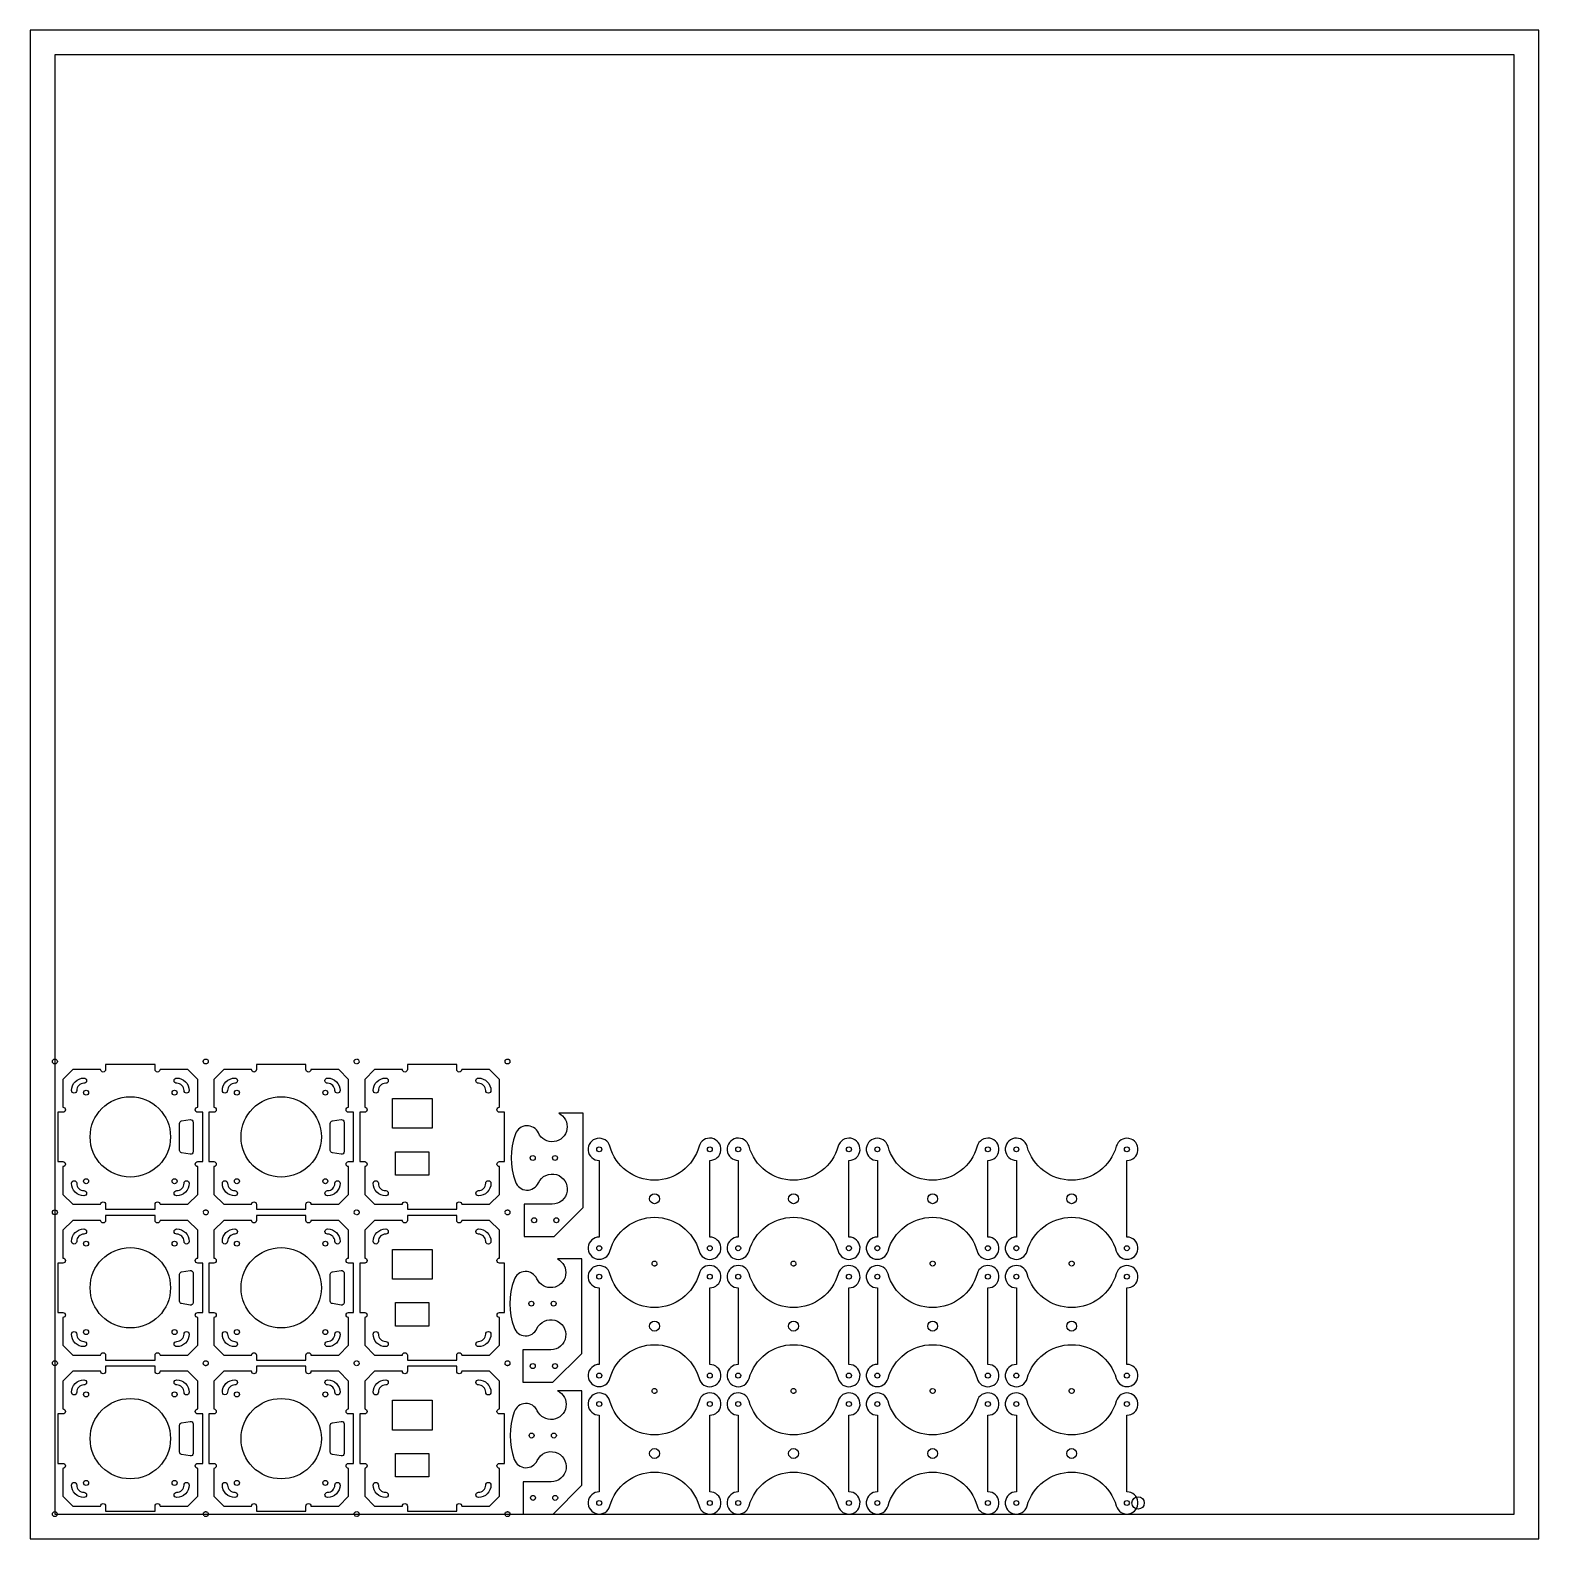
# Model space of a CAD drawing. Header units: millimetres. Extents: x -81 to 1139, y -81 to 1139.
import ezdxf

# ---------------------------------------------------------------- set-up
doc = ezdxf.new("R2010")
doc.units = ezdxf.units.MM
doc.linetypes.add('CHAIN', pattern=[0.7087, 0.4724, -0.0591, 0.1181, -0.0591])
doc.layers.add('fija', color=5, linetype='CHAIN', lineweight=25)
for name, color, linetype in [('int', 2, 'Continuous'), ('perfo', 1, 'Continuous'), ('plancha', 4, 'Continuous')]:
    doc.layers.add(name, color=color, linetype=linetype)

msp = doc.modelspace()

# ---------------------------------------------------------------- linework, layer by layer
for points in [[(-58.5, 264), (-58.5, 224), (-54.5, 224, -1), (-54.5, 220), (-54.5, 197.5), (-46.5, 189.5), (-24, 189.5, -1), (-20, 189.5), (-20, 185.5), (20, 185.5), (20, 189.5, -1), (24, 189.5), (46.5, 189.5), (54.5, 197.5), (54.5, 220, -1), (54.5, 224), (58.5, 224), (58.5, 264), (54.5, 264, -1), (54.5, 268), (54.5, 290.5), (46.5, 298.5), (24, 298.5, -1), (20, 298.5), (20, 302.5), (-20, 302.5), (-20, 298.5, -1), (-24, 298.5), (-46.5, 298.5), (-54.5, 290.5), (-54.5, 268, -1), (-54.5, 264)], [(63.5, 264), (63.5, 224), (67.5, 224, -1), (67.5, 220), (67.5, 197.5), (75.5, 189.5), (98, 189.5, -1), (102, 189.5), (102, 185.5), (142, 185.5), (142, 189.5, -1), (146, 189.5), (168.5, 189.5), (176.5, 197.5), (176.5, 220, -1), (176.5, 224), (180.5, 224), (180.5, 264), (176.5, 264, -1), (176.5, 268), (176.5, 290.5), (168.5, 298.5), (146, 298.5, -1), (142, 298.5), (142, 302.5), (102, 302.5), (102, 298.5, -1), (98, 298.5), (75.5, 298.5), (67.5, 290.5), (67.5, 268, -1), (67.5, 264)], [(302.5, 224), (302.5, 264), (298.5, 264, -1), (298.5, 268), (298.5, 290.5), (290.5, 298.5), (268, 298.5, -1), (264, 298.5), (264, 302.5), (224, 302.5), (224, 298.5, -1), (220, 298.5), (197.5, 298.5), (189.5, 290.5), (189.5, 268, -1), (189.5, 264), (185.5, 264), (185.5, 224), (189.5, 224, -1), (189.5, 220), (189.5, 197.5), (197.5, 189.5), (220, 189.5, -1), (224, 189.5), (224, 185.5), (264, 185.5), (264, 189.5, -1), (268, 189.5), (290.5, 189.5), (298.5, 197.5), (298.5, 220, -1), (298.5, 224)], [(346.4, 263.2, -1.423241), (330, 247.2, 0.674674), (311.4, 246.4, 0.171755), (311.4, 207.7, 0.674674), (330, 206.9, -1.832561), (341.1, 189.6), (318.5, 189.6), (318.5, 163.5), (342.8, 163.5), (366.1, 186.8), (366.1, 263.2)], [(387.8, 236.4, 2.016448), (379.2, 225), (379.2, 163, 2.016448), (387.8, 151.6, -0.760263), (459.9, 151.6, 2.016448), (468.6, 163), (468.6, 225, 2.016448), (459.9, 236.4, -0.760263)], [(500.3, 236.4, 2.016448), (491.6, 225), (491.6, 163, 2.016448), (500.3, 151.6, -0.760263), (572.4, 151.6, 2.016448), (581.1, 163), (581.1, 225, 2.016448), (572.4, 236.4, -0.760263)], [(612.7, 236.4, 2.016448), (604.1, 225), (604.1, 163, 2.016448), (612.7, 151.6, -0.760263), (684.8, 151.6, 2.016448), (693.5, 163), (693.5, 225, 2.016448), (684.8, 236.4, -0.760263)], [(725.2, 236.4, 2.016448), (716.5, 225), (716.5, 163, 2.016448), (725.2, 151.6, -0.760263), (797.3, 151.6, 2.016448), (805.9, 163), (805.9, 225, 2.016448), (797.3, 236.4, -0.760263)], [(-58.5, 142), (-58.5, 102), (-54.5, 102, -1), (-54.5, 98), (-54.5, 75.5), (-46.5, 67.5), (-24, 67.5, -1), (-20, 67.5), (-20, 63.5), (20, 63.5), (20, 67.5, -1), (24, 67.5), (46.5, 67.5), (54.5, 75.5), (54.5, 98, -1), (54.5, 102), (58.5, 102), (58.5, 142), (54.5, 142, -1), (54.5, 146), (54.5, 168.5), (46.5, 176.5), (24, 176.5, -1), (20, 176.5), (20, 180.5), (-20, 180.5), (-20, 176.5, -1), (-24, 176.5), (-46.5, 176.5), (-54.5, 168.5), (-54.5, 146, -1), (-54.5, 142)], [(63.5, 142), (63.5, 102), (67.5, 102, -1), (67.5, 98), (67.5, 75.5), (75.5, 67.5), (98, 67.5, -1), (102, 67.5), (102, 63.5), (142, 63.5), (142, 67.5, -1), (146, 67.5), (168.5, 67.5), (176.5, 75.5), (176.5, 98, -1), (176.5, 102), (180.5, 102), (180.5, 142), (176.5, 142, -1), (176.5, 146), (176.5, 168.5), (168.5, 176.5), (146, 176.5, -1), (142, 176.5), (142, 180.5), (102, 180.5), (102, 176.5, -1), (98, 176.5), (75.5, 176.5), (67.5, 168.5), (67.5, 146, -1), (67.5, 142)], [(302.5, 102), (302.5, 142), (298.5, 142, -1), (298.5, 146), (298.5, 168.5), (290.5, 176.5), (268, 176.5, -1), (264, 176.5), (264, 180.5), (224, 180.5), (224, 176.5, -1), (220, 176.5), (197.5, 176.5), (189.5, 168.5), (189.5, 146, -1), (189.5, 142), (185.5, 142), (185.5, 102), (189.5, 102, -1), (189.5, 98), (189.5, 75.5), (197.5, 67.5), (220, 67.5, -1), (224, 67.5), (224, 63.5), (264, 63.5), (264, 67.5, -1), (268, 67.5), (290.5, 67.5), (298.5, 75.5), (298.5, 98, -1), (298.5, 102)], [(345.3, 145.3, -1.423241), (328.8, 129.3, 0.674674), (310.3, 128.5, 0.171755), (310.3, 89.8, 0.674674), (328.8, 89, -1.832561), (340, 71.8), (317.4, 71.8), (317.4, 45.7), (341.7, 45.7), (365, 68.9), (365, 145.3)], [(387.8, 133.4, 2.016448), (379.2, 122), (379.2, 60, 2.016448), (387.8, 48.6, -0.760263), (459.9, 48.6, 2.016448), (468.6, 60), (468.6, 122, 2.016448), (459.9, 133.4, -0.760263)], [(500.3, 133.4, 2.016448), (491.6, 122), (491.6, 60, 2.016448), (500.3, 48.6, -0.760263), (572.4, 48.6, 2.016448), (581.1, 60), (581.1, 122, 2.016448), (572.4, 133.4, -0.760263)], [(612.7, 133.4, 2.016448), (604.1, 122), (604.1, 60, 2.016448), (612.7, 48.6, -0.760263), (684.8, 48.6, 2.016448), (693.5, 60), (693.5, 122, 2.016448), (684.8, 133.4, -0.760263)], [(725.2, 133.4, 2.016448), (716.5, 122), (716.5, 60, 2.016448), (725.2, 48.6, -0.760263), (797.3, 48.6, 2.016448), (805.9, 60), (805.9, 122, 2.016448), (797.3, 133.4, -0.760263)], [(-58.5, 20), (-58.5, -20), (-54.5, -20, -1), (-54.5, -24), (-54.5, -46.5), (-46.5, -54.5), (-24, -54.5, -1), (-20, -54.5), (-20, -58.5), (20, -58.5), (20, -54.5, -1), (24, -54.5), (46.5, -54.5), (54.5, -46.5), (54.5, -24, -1), (54.5, -20), (58.5, -20), (58.5, 20), (54.5, 20, -1), (54.5, 24), (54.5, 46.5), (46.5, 54.5), (24, 54.5, -1), (20, 54.5), (20, 58.5), (-20, 58.5), (-20, 54.5, -1), (-24, 54.5), (-46.5, 54.5), (-54.5, 46.5), (-54.5, 24, -1), (-54.5, 20)], [(63.5, 20), (63.5, -20), (67.5, -20, -1), (67.5, -24), (67.5, -46.5), (75.5, -54.5), (98, -54.5, -1), (102, -54.5), (102, -58.5), (142, -58.5), (142, -54.5, -1), (146, -54.5), (168.5, -54.5), (176.5, -46.5), (176.5, -24, -1), (176.5, -20), (180.5, -20), (180.5, 20), (176.5, 20, -1), (176.5, 24), (176.5, 46.5), (168.5, 54.5), (146, 54.5, -1), (142, 54.5), (142, 58.5), (102, 58.5), (102, 54.5, -1), (98, 54.5), (75.5, 54.5), (67.5, 46.5), (67.5, 24, -1), (67.5, 20)], [(302.5, -20), (302.5, 20), (298.5, 20, -1), (298.5, 24), (298.5, 46.5), (290.5, 54.5), (268, 54.5, -1), (264, 54.5), (264, 58.5), (224, 58.5), (224, 54.5, -1), (220, 54.5), (197.5, 54.5), (189.5, 46.5), (189.5, 24, -1), (189.5, 20), (185.5, 20), (185.5, -20), (189.5, -20, -1), (189.5, -24), (189.5, -46.5), (197.5, -54.5), (220, -54.5, -1), (224, -54.5), (224, -58.5), (264, -58.5), (264, -54.5, -1), (268, -54.5), (290.5, -54.5), (298.5, -46.5), (298.5, -24, -1), (298.5, -20)], [(345.5, 38.7, -1.423241), (329.1, 22.6, 0.674674), (310.5, 21.8, 0.171755), (310.5, -16.8, 0.674674), (329.1, -17.6, -1.832561), (340.2, -34.9), (317.6, -34.9), (317.6, -61), (341.9, -61), (365.2, -37.7), (365.2, 38.7)], [(387.8, 30.4, 2.016448), (379.2, 19), (379.2, -43, 2.016448), (387.8, -54.4, -0.760263), (459.9, -54.4, 2.016448), (468.6, -43), (468.6, 19, 2.016448), (459.9, 30.4, -0.760263)], [(500.3, 30.4, 2.016448), (491.6, 19), (491.6, -43, 2.016448), (500.3, -54.4, -0.760263), (572.4, -54.4, 2.016448), (581.1, -43), (581.1, 19, 2.016448), (572.4, 30.4, -0.760263)], [(612.7, 30.4, 2.016448), (604.1, 19), (604.1, -43, 2.016448), (612.7, -54.4, -0.760263), (684.8, -54.4, 2.016448), (693.5, -43), (693.5, 19, 2.016448), (684.8, 30.4, -0.760263)], [(725.2, 30.4, 2.016448), (716.5, 19), (716.5, -43, 2.016448), (725.2, -54.4, -0.760263), (797.3, -54.4, 2.016448), (805.9, -43), (805.9, 19, 2.016448), (797.3, 30.4, -0.760263)]]:
    msp.add_lwpolyline(points, format="xyb", close=True)
msp.add_circle((814.9, -52), 5)
at = {"layer": 'fija'}
for centre in [(61, 305), (183, 305), (305, 305), (61, 183), (183, 183), (305, 183), (423.9, 141.6), (536.3, 141.6), (648.8, 141.6), (761.2, 141.6), (61, 61), (183, 61), (305, 61), (423.9, 38.6), (536.3, 38.6), (648.8, 38.6), (761.2, 38.6), (61, -61), (183, -61), (305, -61)]:
    msp.add_circle(centre, 2, dxfattribs=at)
at = {"layer": 'int'}
for points in [[(-47.6, 281.5, -0.414214), (-37.5, 291.6, -1), (-37.5, 287.4, 0.414214), (-43.4, 281.5, -1)], [(37.5, 291.6, -0.414214), (47.6, 281.5, -1), (43.4, 281.5, 0.414214), (37.5, 287.4, -1)], [(74.4, 281.5, -0.414214), (84.5, 291.6, -1), (84.5, 287.4, 0.414214), (78.6, 281.5, -1)], [(159.5, 291.6, -0.414214), (169.6, 281.5, -1), (165.4, 281.5, 0.414214), (159.5, 287.4, -1)], [(206.5, 291.6, -1), (206.5, 287.4, 0.414214), (200.6, 281.5, -1), (196.4, 281.5, -0.414214)], [(291.6, 281.5, -1), (287.4, 281.5, 0.414214), (281.5, 287.4, -1), (281.5, 291.6, -0.414214)], [(50.8, 232, -0.461681), (48.4, 230), (41.4, 231.2, -0.368287), (39.8, 233.1), (39.8, 254.9, -0.368287), (41.4, 256.9), (48.4, 258, -0.461681), (50.8, 256)], [(172.8, 232, -0.461681), (170.4, 230), (163.4, 231.2, -0.368287), (161.7, 233.1), (161.7, 254.9, -0.368287), (163.4, 256.9), (170.4, 258, -0.461681), (172.8, 256)], [(-37.5, 196.4, -0.414214), (-47.6, 206.5, -1), (-43.4, 206.5, 0.414214), (-37.5, 200.6, -1)], [(37.5, 200.6, 0.414214), (43.4, 206.5, -1), (47.6, 206.5, -0.414214), (37.5, 196.4, -1)], [(84.5, 196.4, -0.414214), (74.4, 206.5, -1), (78.6, 206.5, 0.414214), (84.5, 200.6, -1)], [(159.5, 200.6, 0.414214), (165.4, 206.5, -1), (169.6, 206.5, -0.414214), (159.5, 196.4, -1)], [(206.5, 200.6, -1), (206.5, 196.4, -0.414214), (196.4, 206.5, -1), (200.6, 206.5, 0.414214)], [(281.5, 196.4, -1), (281.5, 200.6, 0.414214), (287.4, 206.5, -1), (291.6, 206.5, -0.414214)], [(-47.6, 159.5, -0.414214), (-37.5, 169.6, -1), (-37.5, 165.4, 0.414214), (-43.4, 159.5, -1)], [(37.5, 169.6, -0.414214), (47.6, 159.5, -1), (43.4, 159.5, 0.414214), (37.5, 165.4, -1)], [(74.4, 159.5, -0.414214), (84.5, 169.6, -1), (84.5, 165.4, 0.414214), (78.6, 159.5, -1)], [(159.5, 169.6, -0.414214), (169.6, 159.5, -1), (165.4, 159.5, 0.414214), (159.5, 165.4, -1)], [(206.5, 169.6, -1), (206.5, 165.4, 0.414214), (200.6, 159.5, -1), (196.4, 159.5, -0.414214)], [(291.6, 159.5, -1), (287.4, 159.5, 0.414214), (281.5, 165.4, -1), (281.5, 169.6, -0.414214)], [(50.8, 110, -0.461681), (48.4, 108), (41.4, 109.2, -0.368287), (39.8, 111.1), (39.8, 132.9, -0.368287), (41.4, 134.8), (48.4, 136, -0.461681), (50.8, 134)], [(172.8, 110, -0.461681), (170.4, 108), (163.4, 109.2, -0.368287), (161.7, 111.1), (161.7, 132.9, -0.368287), (163.4, 134.8), (170.4, 136, -0.461681), (172.8, 134)], [(-37.5, 74.4, -0.414214), (-47.6, 84.5, -1), (-43.4, 84.5, 0.414214), (-37.5, 78.6, -1)], [(37.5, 78.6, 0.414214), (43.4, 84.5, -1), (47.6, 84.5, -0.414214), (37.5, 74.4, -1)], [(84.5, 74.4, -0.414214), (74.4, 84.5, -1), (78.6, 84.5, 0.414214), (84.5, 78.6, -1)], [(159.5, 78.6, 0.414214), (165.4, 84.5, -1), (169.6, 84.5, -0.414214), (159.5, 74.4, -1)], [(206.5, 78.6, -1), (206.5, 74.4, -0.414214), (196.4, 84.5, -1), (200.6, 84.5, 0.414214)], [(281.5, 74.4, -1), (281.5, 78.6, 0.414214), (287.4, 84.5, -1), (291.6, 84.5, -0.414214)], [(-47.6, 37.5, -0.414214), (-37.5, 47.6, -1), (-37.5, 43.4, 0.414214), (-43.4, 37.5, -1)], [(37.5, 47.6, -0.414214), (47.6, 37.5, -1), (43.4, 37.5, 0.414214), (37.5, 43.4, -1)], [(74.4, 37.5, -0.414214), (84.5, 47.6, -1), (84.5, 43.4, 0.414214), (78.6, 37.5, -1)], [(159.5, 47.6, -0.414214), (169.6, 37.5, -1), (165.4, 37.5, 0.414214), (159.5, 43.4, -1)], [(206.5, 47.6, -1), (206.5, 43.4, 0.414214), (200.6, 37.5, -1), (196.4, 37.5, -0.414214)], [(291.6, 37.5, -1), (287.4, 37.5, 0.414214), (281.5, 43.4, -1), (281.5, 47.6, -0.414214)], [(50.8, -12, -0.461681), (48.4, -14), (41.4, -12.8, -0.368287), (39.8, -10.9), (39.8, 10.9, -0.368287), (41.4, 12.8), (48.4, 14, -0.461681), (50.8, 12)], [(172.8, -12, -0.461681), (170.4, -14), (163.4, -12.8, -0.368287), (161.7, -10.9), (161.7, 10.9, -0.368287), (163.4, 12.8), (170.4, 14, -0.461681), (172.8, 12)], [(-37.5, -47.6, -0.414214), (-47.6, -37.5, -1), (-43.4, -37.5, 0.414214), (-37.5, -43.4, -1)], [(37.5, -43.4, 0.414214), (43.4, -37.5, -1), (47.6, -37.5, -0.414214), (37.5, -47.6, -1)], [(84.5, -47.6, -0.414214), (74.4, -37.5, -1), (78.6, -37.5, 0.414214), (84.5, -43.4, -1)], [(159.5, -43.4, 0.414214), (165.4, -37.5, -1), (169.6, -37.5, -0.414214), (159.5, -47.6, -1)], [(206.5, -43.4, -1), (206.5, -47.6, -0.414214), (196.4, -37.5, -1), (200.6, -37.5, 0.414214)], [(281.5, -47.6, -1), (281.5, -43.4, 0.414214), (287.4, -37.5, -1), (291.6, -37.5, -0.414214)]]:
    msp.add_lwpolyline(points, format="xyb", close=True, dxfattribs=at)
for points in [[(244, 251), (212, 251), (212, 275), (244, 275)], [(214.5, 213), (214.5, 232), (241.5, 232), (241.5, 213)], [(244, 129), (212, 129), (212, 153), (244, 153)], [(214.5, 91), (214.5, 110), (241.5, 110), (241.5, 91)], [(244, 7), (212, 7), (212, 31), (244, 31)], [(214.5, -31), (214.5, -12), (241.5, -12), (241.5, -31)]]:
    msp.add_lwpolyline(points, close=True, dxfattribs=at)
for centre, radius in [((0, 244), 32.5), ((122, 244), 32.5), ((379.2, 234), 2), ((468.6, 234), 2), ((491.6, 234), 2), ((581.1, 234), 2), ((604.1, 234), 2), ((693.5, 234), 2), ((716.5, 234), 2), ((805.9, 234), 2), ((325.4, 227), 2), ((343.4, 227), 2), ((423.9, 194), 4), ((536.3, 194), 4), ((648.8, 194), 4), ((761.2, 194), 4), ((326.5, 176.6), 2), ((344.5, 176.6), 2), ((0, 122), 32.5), ((122, 122), 32.5), ((379.2, 154), 2), ((468.6, 154), 2), ((491.6, 154), 2), ((581.1, 154), 2), ((604.1, 154), 2), ((693.5, 154), 2), ((716.5, 154), 2), ((805.9, 154), 2), ((379.2, 131), 2), ((468.6, 131), 2), ((491.6, 131), 2), ((581.1, 131), 2), ((604.1, 131), 2), ((693.5, 131), 2), ((716.5, 131), 2), ((805.9, 131), 2), ((324.3, 109.2), 2), ((342.3, 109.2), 2), ((423.9, 91), 4), ((536.3, 91), 4), ((648.8, 91), 4), ((761.2, 91), 4), ((325.4, 58.7), 2), ((343.4, 58.7), 2), ((379.2, 51), 2), ((468.6, 51), 2), ((491.6, 51), 2), ((581.1, 51), 2), ((604.1, 51), 2), ((693.5, 51), 2), ((716.5, 51), 2), ((805.9, 51), 2), ((0, 0), 32.5), ((122, 0), 32.5), ((379.2, 28), 2), ((468.6, 28), 2), ((491.6, 28), 2), ((581.1, 28), 2), ((604.1, 28), 2), ((693.5, 28), 2), ((716.5, 28), 2), ((805.9, 28), 2), ((324.5, 2.5), 2), ((342.5, 2.5), 2), ((423.9, -12), 4), ((536.3, -12), 4), ((648.8, -12), 4), ((761.2, -12), 4), ((325.6, -47.9), 2), ((343.6, -47.9), 2), ((379.2, -52), 2), ((468.6, -52), 2), ((491.6, -52), 2), ((581.1, -52), 2), ((604.1, -52), 2), ((693.5, -52), 2), ((716.5, -52), 2), ((805.9, -52), 2)]:
    msp.add_circle(centre, radius, dxfattribs=at)
at = {"layer": 'perfo'}
for centre in [(-61, 305), (-35.8, 279.8), (35.8, 279.8), (86.2, 279.8), (157.7, 279.8), (-35.8, 208.2), (35.8, 208.2), (86.2, 208.2), (157.7, 208.2), (-61, 183), (-35.8, 157.7), (35.8, 157.7), (86.2, 157.7), (157.7, 157.7), (-35.8, 86.2), (35.8, 86.2), (86.2, 86.2), (157.7, 86.2), (-61, 61), (-35.8, 35.8), (35.8, 35.8), (86.2, 35.8), (157.7, 35.8), (-35.8, -35.8), (35.8, -35.8), (86.2, -35.8), (157.7, -35.8), (-61, -61)]:
    msp.add_circle(centre, 2, dxfattribs=at)
at = {"layer": 'plancha'}
for points in [[(-81, -81), (1139, -81), (1139, 1139), (-81, 1139)], [(-61, -61), (1119, -61), (1119, 1119), (-61, 1119)]]:
    msp.add_lwpolyline(points, close=True, dxfattribs=at)

doc.saveas('drawing.dxf')
